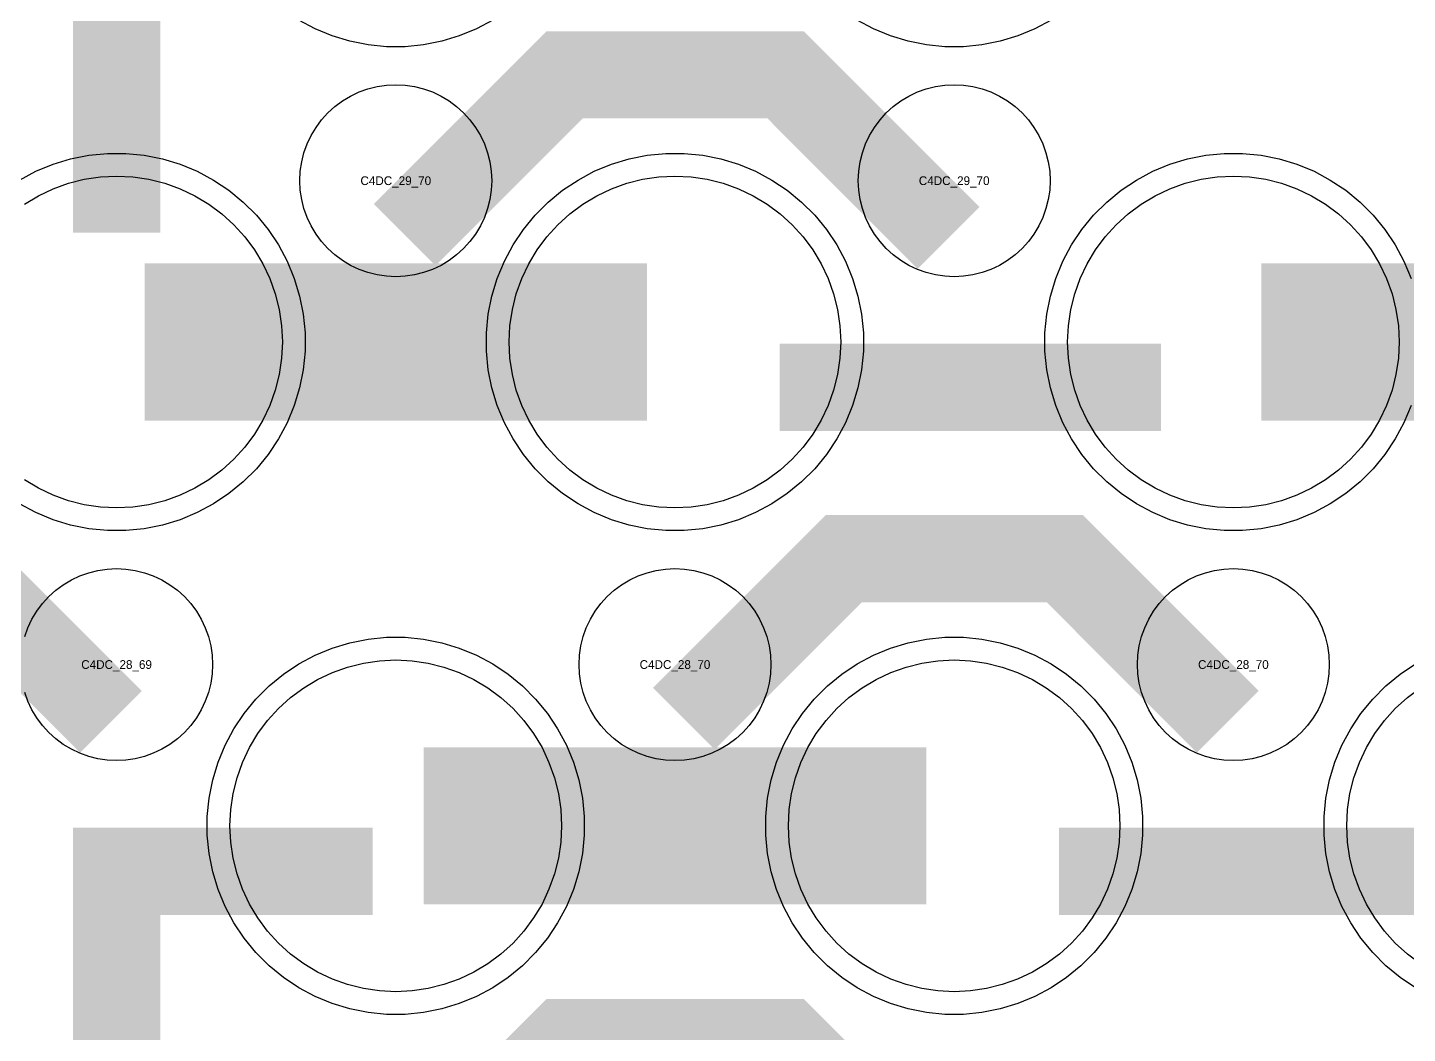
# Model space of a CAD drawing. Extents: x -11880 to 11880, y -14992 to 14992.
# Drawn here: x 10294.5 to 10689.9, y -11019.2 to -10731.2 of the extents above; entities that cross this region are included whole.
import ezdxf
from ezdxf.enums import TextEntityAlignment as Align

# ---------------------------------------------------------------- set-up
doc = ezdxf.new("R2010")
doc.units = 0
doc.header["$MEASUREMENT"] = 0
for name, color, linetype in [('GDS_775_DT_237', 138, 'CONTINUOUS'), ('RDL1_FS', 34, 'CONTINUOUS'), ('RDL_BS', 160, 'CONTINUOUS')]:
    doc.layers.add(name, color=color, linetype=linetype)

msp = doc.modelspace()

# ---------------------------------------------------------------- linework, layer by layer
at = {"layer": 'RDL1_FS'}
for points in [[(10293.605, -10781.703), (10297.605, -10779.305), (10301.819, -10777.313), (10306.209, -10775.741), (10310.732, -10774.609), (10315.343, -10773.925), (10320, -10773.696), (10324.657, -10773.925), (10329.268, -10774.609), (10333.791, -10775.741), (10338.181, -10777.313), (10342.395, -10779.305), (10346.395, -10781.703), (10350.14, -10784.481), (10353.594, -10787.611), (10356.724, -10791.065), (10359.502, -10794.81), (10361.9, -10798.81), (10363.892, -10803.024), (10365.464, -10807.414), (10366.596, -10811.937), (10367.28, -10816.548), (10367.509, -10821.205), (10367.28, -10825.862), (10366.596, -10830.473), (10365.464, -10834.996), (10363.892, -10839.386), (10361.9, -10843.6), (10359.502, -10847.6), (10356.724, -10851.345), (10353.594, -10854.799), (10350.14, -10857.929), (10346.395, -10860.707), (10342.395, -10863.105), (10338.181, -10865.097), (10333.791, -10866.669), (10329.268, -10867.801), (10324.657, -10868.485), (10320, -10868.714), (10315.343, -10868.485), (10310.732, -10867.801), (10306.209, -10866.669), (10301.819, -10865.097), (10297.605, -10863.105), (10293.605, -10860.707)], [(10693.605, -10999.272), (10689.86, -10996.494), (10686.406, -10993.364), (10683.276, -10989.91), (10680.498, -10986.165), (10678.1, -10982.165), (10676.108, -10977.951), (10674.536, -10973.561), (10673.404, -10969.038), (10672.72, -10964.427), (10672.491, -10959.77), (10672.72, -10955.113), (10673.404, -10950.502), (10674.536, -10945.979), (10676.108, -10941.589), (10678.1, -10937.375), (10680.498, -10933.375), (10683.276, -10929.63), (10686.406, -10926.176), (10689.86, -10923.046), (10693.605, -10920.268)]]:
    msp.add_lwpolyline(points, dxfattribs=at)
for points in [[(10480, -10868.714), (10475.343, -10868.485), (10470.732, -10867.801), (10466.209, -10866.669), (10461.819, -10865.097), (10457.605, -10863.105), (10453.605, -10860.707), (10449.86, -10857.929), (10446.406, -10854.799), (10443.276, -10851.345), (10440.498, -10847.6), (10438.1, -10843.6), (10436.108, -10839.386), (10434.536, -10834.996), (10433.404, -10830.473), (10432.72, -10825.862), (10432.491, -10821.205), (10432.72, -10816.548), (10433.404, -10811.937), (10434.536, -10807.414), (10436.108, -10803.024), (10438.1, -10798.81), (10440.498, -10794.81), (10443.276, -10791.065), (10446.406, -10787.611), (10449.86, -10784.481), (10453.605, -10781.703), (10457.605, -10779.305), (10461.819, -10777.313), (10466.209, -10775.741), (10470.732, -10774.609), (10475.343, -10773.925), (10480, -10773.696), (10484.657, -10773.925), (10489.268, -10774.609), (10493.791, -10775.741), (10498.181, -10777.313), (10502.395, -10779.305), (10506.395, -10781.703), (10510.14, -10784.481), (10513.594, -10787.611), (10516.724, -10791.065), (10519.502, -10794.81), (10521.9, -10798.81), (10523.892, -10803.024), (10525.464, -10807.414), (10526.596, -10811.937), (10527.28, -10816.548), (10527.509, -10821.205), (10527.28, -10825.862), (10526.596, -10830.473), (10525.464, -10834.996), (10523.892, -10839.386), (10521.9, -10843.6), (10519.502, -10847.6), (10516.724, -10851.345), (10513.594, -10854.799), (10510.14, -10857.929), (10506.395, -10860.707), (10502.395, -10863.105), (10498.181, -10865.097), (10493.791, -10866.669), (10489.268, -10867.801), (10484.657, -10868.485)], [(10640, -10868.714), (10635.343, -10868.485), (10630.732, -10867.801), (10626.209, -10866.669), (10621.819, -10865.097), (10617.605, -10863.105), (10613.605, -10860.707), (10609.86, -10857.929), (10606.406, -10854.799), (10603.276, -10851.345), (10600.498, -10847.6), (10598.1, -10843.6), (10596.108, -10839.386), (10594.536, -10834.996), (10593.404, -10830.473), (10592.72, -10825.862), (10592.491, -10821.205), (10592.72, -10816.548), (10593.404, -10811.937), (10594.536, -10807.414), (10596.108, -10803.024), (10598.1, -10798.81), (10600.498, -10794.81), (10603.276, -10791.065), (10606.406, -10787.611), (10609.86, -10784.481), (10613.605, -10781.703), (10617.605, -10779.305), (10621.819, -10777.313), (10626.209, -10775.741), (10630.732, -10774.609), (10635.343, -10773.925), (10640, -10773.696), (10644.657, -10773.925), (10649.268, -10774.609), (10653.791, -10775.741), (10658.181, -10777.313), (10662.395, -10779.305), (10666.395, -10781.703), (10670.14, -10784.481), (10673.594, -10787.611), (10676.724, -10791.065), (10679.502, -10794.81), (10681.9, -10798.81), (10683.892, -10803.024), (10685.464, -10807.414), (10686.596, -10811.937), (10687.28, -10816.548), (10687.509, -10821.205), (10687.28, -10825.862), (10686.596, -10830.473), (10685.464, -10834.996), (10683.892, -10839.386), (10681.9, -10843.6), (10679.502, -10847.6), (10676.724, -10851.345), (10673.594, -10854.799), (10670.14, -10857.929), (10666.395, -10860.707), (10662.395, -10863.105), (10658.181, -10865.097), (10653.791, -10866.669), (10649.268, -10867.801), (10644.657, -10868.485)], [(10400, -11007.279), (10395.343, -11007.05), (10390.732, -11006.366), (10386.209, -11005.234), (10381.819, -11003.662), (10377.605, -11001.67), (10373.605, -10999.272), (10369.86, -10996.494), (10366.406, -10993.364), (10363.276, -10989.91), (10360.498, -10986.165), (10358.1, -10982.165), (10356.108, -10977.951), (10354.536, -10973.561), (10353.404, -10969.038), (10352.72, -10964.427), (10352.491, -10959.77), (10352.72, -10955.113), (10353.404, -10950.502), (10354.536, -10945.979), (10356.108, -10941.589), (10358.1, -10937.375), (10360.498, -10933.375), (10363.276, -10929.63), (10366.406, -10926.176), (10369.86, -10923.046), (10373.605, -10920.268), (10377.605, -10917.87), (10381.819, -10915.878), (10386.209, -10914.306), (10390.732, -10913.174), (10395.343, -10912.49), (10400, -10912.261), (10404.657, -10912.49), (10409.268, -10913.174), (10413.791, -10914.306), (10418.181, -10915.878), (10422.395, -10917.87), (10426.395, -10920.268), (10430.14, -10923.046), (10433.594, -10926.176), (10436.724, -10929.63), (10439.502, -10933.375), (10441.9, -10937.375), (10443.892, -10941.589), (10445.464, -10945.979), (10446.596, -10950.502), (10447.28, -10955.113), (10447.509, -10959.77), (10447.28, -10964.427), (10446.596, -10969.038), (10445.464, -10973.561), (10443.892, -10977.951), (10441.9, -10982.165), (10439.502, -10986.165), (10436.724, -10989.91), (10433.594, -10993.364), (10430.14, -10996.494), (10426.395, -10999.272), (10422.395, -11001.67), (10418.181, -11003.662), (10413.791, -11005.234), (10409.268, -11006.366), (10404.657, -11007.05)], [(10560, -11007.279), (10555.343, -11007.05), (10550.732, -11006.366), (10546.209, -11005.234), (10541.819, -11003.662), (10537.605, -11001.67), (10533.605, -10999.272), (10529.86, -10996.494), (10526.406, -10993.364), (10523.276, -10989.91), (10520.498, -10986.165), (10518.1, -10982.165), (10516.108, -10977.951), (10514.536, -10973.561), (10513.404, -10969.038), (10512.72, -10964.427), (10512.491, -10959.77), (10512.72, -10955.113), (10513.404, -10950.502), (10514.536, -10945.979), (10516.108, -10941.589), (10518.1, -10937.375), (10520.498, -10933.375), (10523.276, -10929.63), (10526.406, -10926.176), (10529.86, -10923.046), (10533.605, -10920.268), (10537.605, -10917.87), (10541.819, -10915.878), (10546.209, -10914.306), (10550.732, -10913.174), (10555.343, -10912.49), (10560, -10912.261), (10564.657, -10912.49), (10569.268, -10913.174), (10573.791, -10914.306), (10578.181, -10915.878), (10582.395, -10917.87), (10586.395, -10920.268), (10590.14, -10923.046), (10593.594, -10926.176), (10596.724, -10929.63), (10599.502, -10933.375), (10601.9, -10937.375), (10603.892, -10941.589), (10605.464, -10945.979), (10606.596, -10950.502), (10607.28, -10955.113), (10607.509, -10959.77), (10607.28, -10964.427), (10606.596, -10969.038), (10605.464, -10973.561), (10603.892, -10977.951), (10601.9, -10982.165), (10599.502, -10986.165), (10596.724, -10989.91), (10593.594, -10993.364), (10590.14, -10996.494), (10586.395, -10999.272), (10582.395, -11001.67), (10578.181, -11003.662), (10573.791, -11005.234), (10569.268, -11006.366), (10564.657, -11007.05)]]:
    msp.add_lwpolyline(points, close=True, dxfattribs=at)
for points in [[(10328.002, -10821.205, 45, 45, 0), (10400.002, -10821.205, 45, 45, 0)], [(10400.002, -10821.205, 45, 45, 0), (10472.002, -10821.205, 45, 45, 0)], [(10648.002, -10821.205, 45, 45, 0), (10720.002, -10821.205, 45, 45, 0)], [(10408.002, -10959.77, 45, 45, 0), (10480.002, -10959.77, 45, 45, 0)], [(10480.002, -10959.77, 45, 45, 0), (10552.002, -10959.77, 45, 45, 0)]]:
    msp.add_lwpolyline(points, format="xyseb", dxfattribs=at)
at = {"layer": 'RDL_BS'}
for points in [[(10320, -10789.94, 25, 25, 0), (10320, -10683.163, 25, 25, 0)], [(10320, -10789.94, 25, 25, 0), (10320, -10683.163, 25, 25, 0)], [(10402.562, -10790.519, 25, 25, 0), (10448.377, -10744.704, 25, 25, 0), (10481.93, -10744.704, 25, 25, 0)], [(10558.401, -10791.418, 25, 25, 0), (10511.687, -10744.704, 25, 25, 0), (10481.929, -10744.704, 25, 25, 0)], [(10510.016, -10834.218, 25, 25, 0), (10619.281, -10834.218, 25, 25, 0)], [(10318.401, -10929.983, 25, 25, 0), (10271.687, -10883.269, 25, 25, 0), (10241.929, -10883.269, 25, 25, 0)], [(10482.562, -10929.084, 25, 25, 0), (10528.377, -10883.269, 25, 25, 0), (10561.93, -10883.269, 25, 25, 0)], [(10638.401, -10929.983, 25, 25, 0), (10591.687, -10883.269, 25, 25, 0), (10561.929, -10883.269, 25, 25, 0)], [(10320, -11067.065, 25, 25, 0), (10320, -10960.288, 25, 25, 0)], [(10320, -11067.065, 25, 25, 0), (10320, -10960.288, 25, 25, 0)], [(10307.5, -10972.788, 25, 25, 0), (10372.167, -10972.788, 25, 25, 0)], [(10307.5, -10972.788, 25, 25, 0), (10393.333, -10972.788, 25, 25, 0)], [(10590.016, -10972.783, 25, 25, 0), (10699.281, -10972.783, 25, 25, 0)], [(10402.562, -11067.649, 25, 25, 0), (10448.377, -11021.834, 25, 25, 0), (10481.93, -11021.834, 25, 25, 0)], [(10558.401, -11068.548, 25, 25, 0), (10511.687, -11021.834, 25, 25, 0), (10481.929, -11021.834, 25, 25, 0)]]:
    msp.add_lwpolyline(points, format="xyseb", dxfattribs=at)
for points in [[(10427.777, -10729.023), (10423.115, -10731.515), (10418.205, -10733.546), (10413.165, -10735.077), (10407.938, -10736.123), (10402.644, -10736.64), (10397.356, -10736.64), (10392.062, -10736.123), (10386.835, -10735.077), (10381.795, -10733.546), (10376.885, -10731.515), (10372.223, -10729.023)], [(10587.777, -10729.023), (10583.115, -10731.515), (10578.205, -10733.546), (10573.165, -10735.077), (10567.938, -10736.123), (10562.644, -10736.64), (10557.356, -10736.64), (10552.062, -10736.123), (10546.835, -10735.077), (10541.795, -10733.546), (10536.885, -10731.515), (10532.223, -10729.023)], [(10292.223, -10774.822), (10296.885, -10772.33), (10301.795, -10770.299), (10306.835, -10768.768), (10312.062, -10767.722), (10317.356, -10767.205), (10322.644, -10767.205), (10327.938, -10767.722), (10333.165, -10768.768), (10338.205, -10770.299), (10343.115, -10772.33), (10347.777, -10774.822), (10352.191, -10777.769), (10356.292, -10781.131), (10360.074, -10784.913), (10363.436, -10789.014), (10366.383, -10793.428), (10368.875, -10798.09), (10370.906, -10803), (10372.437, -10808.04), (10373.483, -10813.267), (10374, -10818.561), (10374, -10823.849), (10373.483, -10829.143), (10372.437, -10834.37), (10370.906, -10839.41), (10368.875, -10844.32), (10366.383, -10848.982), (10363.436, -10853.396), (10360.074, -10857.497), (10356.292, -10861.279), (10352.191, -10864.641), (10347.777, -10867.588), (10343.115, -10870.08), (10338.205, -10872.111), (10333.165, -10873.642), (10327.938, -10874.688), (10322.644, -10875.205), (10317.356, -10875.205), (10312.062, -10874.688), (10306.835, -10873.642), (10301.795, -10872.111), (10296.885, -10870.08), (10292.223, -10867.588)], [(10690.906, -10839.41), (10688.875, -10844.32), (10686.383, -10848.982), (10683.436, -10853.396), (10680.074, -10857.497), (10676.292, -10861.279), (10672.191, -10864.641), (10667.777, -10867.588), (10663.115, -10870.08), (10658.205, -10872.111), (10653.165, -10873.642), (10647.938, -10874.688), (10642.644, -10875.205), (10637.356, -10875.205), (10632.062, -10874.688), (10626.835, -10873.642), (10621.795, -10872.111), (10616.885, -10870.08), (10612.223, -10867.588), (10607.809, -10864.641), (10603.708, -10861.279), (10599.926, -10857.497), (10596.564, -10853.396), (10593.617, -10848.982), (10591.125, -10844.32), (10589.094, -10839.41), (10587.563, -10834.37), (10586.517, -10829.143), (10586, -10823.849), (10586, -10818.561), (10586.517, -10813.267), (10587.563, -10808.04), (10589.094, -10803), (10591.125, -10798.09), (10593.617, -10793.428), (10596.564, -10789.014), (10599.926, -10784.913), (10603.708, -10781.131), (10607.809, -10777.769), (10612.223, -10774.822), (10616.885, -10772.33), (10621.795, -10770.299), (10626.835, -10768.768), (10632.062, -10767.722), (10637.356, -10767.205), (10642.644, -10767.205), (10647.938, -10767.722), (10653.165, -10768.768), (10658.205, -10770.299), (10663.115, -10772.33), (10667.777, -10774.822), (10672.191, -10777.769), (10676.292, -10781.131), (10680.074, -10784.913), (10683.436, -10789.014), (10686.383, -10793.428), (10688.875, -10798.09), (10690.906, -10803)], [(10293.691, -10905.598), (10294.598, -10903.063), (10295.75, -10900.626), (10297.143, -10898.302), (10298.746, -10896.139), (10300.558, -10894.14), (10302.557, -10892.328), (10304.72, -10890.725), (10307.044, -10889.332), (10309.481, -10888.18), (10312.016, -10887.273), (10314.635, -10886.616), (10317.307, -10886.22), (10320, -10886.088), (10322.693, -10886.22), (10325.365, -10886.616), (10327.984, -10887.273), (10330.519, -10888.18), (10332.956, -10889.332), (10335.28, -10890.725), (10337.443, -10892.328), (10339.442, -10894.14), (10341.254, -10896.139), (10342.857, -10898.302), (10344.25, -10900.626), (10345.402, -10903.063), (10346.309, -10905.598), (10346.966, -10908.217), (10347.362, -10910.889), (10347.494, -10913.582), (10347.362, -10916.275), (10346.966, -10918.947), (10346.309, -10921.566), (10345.402, -10924.101), (10344.25, -10926.538), (10342.857, -10928.862), (10341.254, -10931.025), (10339.442, -10933.024), (10337.443, -10934.836), (10335.28, -10936.439), (10332.956, -10937.832), (10330.519, -10938.984), (10327.984, -10939.891), (10325.365, -10940.548), (10322.693, -10940.944), (10320, -10941.076), (10317.307, -10940.944), (10314.635, -10940.548), (10312.016, -10939.891), (10309.481, -10938.984), (10307.044, -10937.832), (10304.72, -10936.439), (10302.557, -10934.836), (10300.558, -10933.024), (10298.746, -10931.025), (10297.143, -10928.862), (10295.75, -10926.538), (10294.598, -10924.101), (10293.691, -10921.566)], [(10692.223, -11006.153), (10687.809, -11003.206), (10683.708, -10999.844), (10679.926, -10996.062), (10676.564, -10991.961), (10673.617, -10987.547), (10671.125, -10982.885), (10669.094, -10977.975), (10667.563, -10972.935), (10666.517, -10967.708), (10666, -10962.414), (10666, -10957.126), (10666.517, -10951.832), (10667.563, -10946.605), (10669.094, -10941.565), (10671.125, -10936.655), (10673.617, -10931.993), (10676.564, -10927.579), (10679.926, -10923.478), (10683.708, -10919.696), (10687.809, -10916.334), (10692.223, -10913.387)]]:
    msp.add_lwpolyline(points, dxfattribs=at)
for points in [[(10400, -10802.511), (10397.307, -10802.379), (10394.635, -10801.983), (10392.016, -10801.326), (10389.481, -10800.419), (10387.044, -10799.267), (10384.72, -10797.874), (10382.557, -10796.271), (10380.558, -10794.459), (10378.746, -10792.46), (10377.143, -10790.297), (10375.75, -10787.973), (10374.598, -10785.536), (10373.691, -10783.001), (10373.034, -10780.382), (10372.638, -10777.71), (10372.506, -10775.017), (10372.638, -10772.324), (10373.034, -10769.652), (10373.691, -10767.033), (10374.598, -10764.498), (10375.75, -10762.061), (10377.143, -10759.737), (10378.746, -10757.574), (10380.558, -10755.575), (10382.557, -10753.763), (10384.72, -10752.16), (10387.044, -10750.767), (10389.481, -10749.615), (10392.016, -10748.708), (10394.635, -10748.051), (10397.307, -10747.655), (10400, -10747.523), (10402.693, -10747.655), (10405.365, -10748.051), (10407.984, -10748.708), (10410.519, -10749.615), (10412.956, -10750.767), (10415.28, -10752.16), (10417.443, -10753.763), (10419.442, -10755.575), (10421.254, -10757.574), (10422.857, -10759.737), (10424.25, -10762.061), (10425.402, -10764.498), (10426.309, -10767.033), (10426.966, -10769.652), (10427.362, -10772.324), (10427.494, -10775.017), (10427.362, -10777.71), (10426.966, -10780.382), (10426.309, -10783.001), (10425.402, -10785.536), (10424.25, -10787.973), (10422.857, -10790.297), (10421.254, -10792.46), (10419.442, -10794.459), (10417.443, -10796.271), (10415.28, -10797.874), (10412.956, -10799.267), (10410.519, -10800.419), (10407.984, -10801.326), (10405.365, -10801.983), (10402.693, -10802.379)], [(10560, -10802.511), (10557.307, -10802.379), (10554.635, -10801.983), (10552.016, -10801.326), (10549.481, -10800.419), (10547.044, -10799.267), (10544.72, -10797.874), (10542.557, -10796.271), (10540.558, -10794.459), (10538.746, -10792.46), (10537.143, -10790.297), (10535.75, -10787.973), (10534.598, -10785.536), (10533.691, -10783.001), (10533.034, -10780.382), (10532.638, -10777.71), (10532.506, -10775.017), (10532.638, -10772.324), (10533.034, -10769.652), (10533.691, -10767.033), (10534.598, -10764.498), (10535.75, -10762.061), (10537.143, -10759.737), (10538.746, -10757.574), (10540.558, -10755.575), (10542.557, -10753.763), (10544.72, -10752.16), (10547.044, -10750.767), (10549.481, -10749.615), (10552.016, -10748.708), (10554.635, -10748.051), (10557.307, -10747.655), (10560, -10747.523), (10562.693, -10747.655), (10565.365, -10748.051), (10567.984, -10748.708), (10570.519, -10749.615), (10572.956, -10750.767), (10575.28, -10752.16), (10577.443, -10753.763), (10579.442, -10755.575), (10581.254, -10757.574), (10582.857, -10759.737), (10584.25, -10762.061), (10585.402, -10764.498), (10586.309, -10767.033), (10586.966, -10769.652), (10587.362, -10772.324), (10587.494, -10775.017), (10587.362, -10777.71), (10586.966, -10780.382), (10586.309, -10783.001), (10585.402, -10785.536), (10584.25, -10787.973), (10582.857, -10790.297), (10581.254, -10792.46), (10579.442, -10794.459), (10577.443, -10796.271), (10575.28, -10797.874), (10572.956, -10799.267), (10570.519, -10800.419), (10567.984, -10801.326), (10565.365, -10801.983), (10562.693, -10802.379)], [(10477.356, -10875.205), (10472.062, -10874.688), (10466.835, -10873.642), (10461.795, -10872.111), (10456.885, -10870.08), (10452.223, -10867.588), (10447.809, -10864.641), (10443.708, -10861.279), (10439.926, -10857.497), (10436.564, -10853.396), (10433.617, -10848.982), (10431.125, -10844.32), (10429.094, -10839.41), (10427.563, -10834.37), (10426.517, -10829.143), (10426, -10823.849), (10426, -10818.561), (10426.517, -10813.267), (10427.563, -10808.04), (10429.094, -10803), (10431.125, -10798.09), (10433.617, -10793.428), (10436.564, -10789.014), (10439.926, -10784.913), (10443.708, -10781.131), (10447.809, -10777.769), (10452.223, -10774.822), (10456.885, -10772.33), (10461.795, -10770.299), (10466.835, -10768.768), (10472.062, -10767.722), (10477.356, -10767.205), (10482.644, -10767.205), (10487.938, -10767.722), (10493.165, -10768.768), (10498.205, -10770.299), (10503.115, -10772.33), (10507.777, -10774.822), (10512.191, -10777.769), (10516.292, -10781.131), (10520.074, -10784.913), (10523.436, -10789.014), (10526.383, -10793.428), (10528.875, -10798.09), (10530.906, -10803), (10532.437, -10808.04), (10533.483, -10813.267), (10534, -10818.561), (10534, -10823.849), (10533.483, -10829.143), (10532.437, -10834.37), (10530.906, -10839.41), (10528.875, -10844.32), (10526.383, -10848.982), (10523.436, -10853.396), (10520.074, -10857.497), (10516.292, -10861.279), (10512.191, -10864.641), (10507.777, -10867.588), (10503.115, -10870.08), (10498.205, -10872.111), (10493.165, -10873.642), (10487.938, -10874.688), (10482.644, -10875.205)], [(10480, -10941.076), (10477.307, -10940.944), (10474.635, -10940.548), (10472.016, -10939.891), (10469.481, -10938.984), (10467.044, -10937.832), (10464.72, -10936.439), (10462.557, -10934.836), (10460.558, -10933.024), (10458.746, -10931.025), (10457.143, -10928.862), (10455.75, -10926.538), (10454.598, -10924.101), (10453.691, -10921.566), (10453.034, -10918.947), (10452.638, -10916.275), (10452.506, -10913.582), (10452.638, -10910.889), (10453.034, -10908.217), (10453.691, -10905.598), (10454.598, -10903.063), (10455.75, -10900.626), (10457.143, -10898.302), (10458.746, -10896.139), (10460.558, -10894.14), (10462.557, -10892.328), (10464.72, -10890.725), (10467.044, -10889.332), (10469.481, -10888.18), (10472.016, -10887.273), (10474.635, -10886.616), (10477.307, -10886.22), (10480, -10886.088), (10482.693, -10886.22), (10485.365, -10886.616), (10487.984, -10887.273), (10490.519, -10888.18), (10492.956, -10889.332), (10495.28, -10890.725), (10497.443, -10892.328), (10499.442, -10894.14), (10501.254, -10896.139), (10502.857, -10898.302), (10504.25, -10900.626), (10505.402, -10903.063), (10506.309, -10905.598), (10506.966, -10908.217), (10507.362, -10910.889), (10507.494, -10913.582), (10507.362, -10916.275), (10506.966, -10918.947), (10506.309, -10921.566), (10505.402, -10924.101), (10504.25, -10926.538), (10502.857, -10928.862), (10501.254, -10931.025), (10499.442, -10933.024), (10497.443, -10934.836), (10495.28, -10936.439), (10492.956, -10937.832), (10490.519, -10938.984), (10487.984, -10939.891), (10485.365, -10940.548), (10482.693, -10940.944)], [(10640, -10941.076), (10637.307, -10940.944), (10634.635, -10940.548), (10632.016, -10939.891), (10629.481, -10938.984), (10627.044, -10937.832), (10624.72, -10936.439), (10622.557, -10934.836), (10620.558, -10933.024), (10618.746, -10931.025), (10617.143, -10928.862), (10615.75, -10926.538), (10614.598, -10924.101), (10613.691, -10921.566), (10613.034, -10918.947), (10612.638, -10916.275), (10612.506, -10913.582), (10612.638, -10910.889), (10613.034, -10908.217), (10613.691, -10905.598), (10614.598, -10903.063), (10615.75, -10900.626), (10617.143, -10898.302), (10618.746, -10896.139), (10620.558, -10894.14), (10622.557, -10892.328), (10624.72, -10890.725), (10627.044, -10889.332), (10629.481, -10888.18), (10632.016, -10887.273), (10634.635, -10886.616), (10637.307, -10886.22), (10640, -10886.088), (10642.693, -10886.22), (10645.365, -10886.616), (10647.984, -10887.273), (10650.519, -10888.18), (10652.956, -10889.332), (10655.28, -10890.725), (10657.443, -10892.328), (10659.442, -10894.14), (10661.254, -10896.139), (10662.857, -10898.302), (10664.25, -10900.626), (10665.402, -10903.063), (10666.309, -10905.598), (10666.966, -10908.217), (10667.362, -10910.889), (10667.494, -10913.582), (10667.362, -10916.275), (10666.966, -10918.947), (10666.309, -10921.566), (10665.402, -10924.101), (10664.25, -10926.538), (10662.857, -10928.862), (10661.254, -10931.025), (10659.442, -10933.024), (10657.443, -10934.836), (10655.28, -10936.439), (10652.956, -10937.832), (10650.519, -10938.984), (10647.984, -10939.891), (10645.365, -10940.548), (10642.693, -10940.944)], [(10397.356, -11013.77), (10392.062, -11013.253), (10386.835, -11012.207), (10381.795, -11010.676), (10376.885, -11008.645), (10372.223, -11006.153), (10367.809, -11003.206), (10363.708, -10999.844), (10359.926, -10996.062), (10356.564, -10991.961), (10353.617, -10987.547), (10351.125, -10982.885), (10349.094, -10977.975), (10347.563, -10972.935), (10346.517, -10967.708), (10346, -10962.414), (10346, -10957.126), (10346.517, -10951.832), (10347.563, -10946.605), (10349.094, -10941.565), (10351.125, -10936.655), (10353.617, -10931.993), (10356.564, -10927.579), (10359.926, -10923.478), (10363.708, -10919.696), (10367.809, -10916.334), (10372.223, -10913.387), (10376.885, -10910.895), (10381.795, -10908.864), (10386.835, -10907.333), (10392.062, -10906.287), (10397.356, -10905.77), (10402.644, -10905.77), (10407.938, -10906.287), (10413.165, -10907.333), (10418.205, -10908.864), (10423.115, -10910.895), (10427.777, -10913.387), (10432.191, -10916.334), (10436.292, -10919.696), (10440.074, -10923.478), (10443.436, -10927.579), (10446.383, -10931.993), (10448.875, -10936.655), (10450.906, -10941.565), (10452.437, -10946.605), (10453.483, -10951.832), (10454, -10957.126), (10454, -10962.414), (10453.483, -10967.708), (10452.437, -10972.935), (10450.906, -10977.975), (10448.875, -10982.885), (10446.383, -10987.547), (10443.436, -10991.961), (10440.074, -10996.062), (10436.292, -10999.844), (10432.191, -11003.206), (10427.777, -11006.153), (10423.115, -11008.645), (10418.205, -11010.676), (10413.165, -11012.207), (10407.938, -11013.253), (10402.644, -11013.77)], [(10557.356, -11013.77), (10552.062, -11013.253), (10546.835, -11012.207), (10541.795, -11010.676), (10536.885, -11008.645), (10532.223, -11006.153), (10527.809, -11003.206), (10523.708, -10999.844), (10519.926, -10996.062), (10516.564, -10991.961), (10513.617, -10987.547), (10511.125, -10982.885), (10509.094, -10977.975), (10507.563, -10972.935), (10506.517, -10967.708), (10506, -10962.414), (10506, -10957.126), (10506.517, -10951.832), (10507.563, -10946.605), (10509.094, -10941.565), (10511.125, -10936.655), (10513.617, -10931.993), (10516.564, -10927.579), (10519.926, -10923.478), (10523.708, -10919.696), (10527.809, -10916.334), (10532.223, -10913.387), (10536.885, -10910.895), (10541.795, -10908.864), (10546.835, -10907.333), (10552.062, -10906.287), (10557.356, -10905.77), (10562.644, -10905.77), (10567.938, -10906.287), (10573.165, -10907.333), (10578.205, -10908.864), (10583.115, -10910.895), (10587.777, -10913.387), (10592.191, -10916.334), (10596.292, -10919.696), (10600.074, -10923.478), (10603.436, -10927.579), (10606.383, -10931.993), (10608.875, -10936.655), (10610.906, -10941.565), (10612.437, -10946.605), (10613.483, -10951.832), (10614, -10957.126), (10614, -10962.414), (10613.483, -10967.708), (10612.437, -10972.935), (10610.906, -10977.975), (10608.875, -10982.885), (10606.383, -10987.547), (10603.436, -10991.961), (10600.074, -10996.062), (10596.292, -10999.844), (10592.191, -11003.206), (10587.777, -11006.153), (10583.115, -11008.645), (10578.205, -11010.676), (10573.165, -11012.207), (10567.938, -11013.253), (10562.644, -11013.77)]]:
    msp.add_lwpolyline(points, close=True, dxfattribs=at)

# ---------------------------------------------------------------- texts
at = {"layer": 'GDS_775_DT_237'}
for s, p in [('C4DC_29_70', (10400, -10775.017)), ('C4DC_29_70', (10400, -10775.017)), ('C4DC_29_70', (10560, -10775.017)), ('C4DC_29_70', (10560, -10775.017)), ('C4DC_28_69', (10320, -10913.582)), ('C4DC_28_69', (10320, -10913.582)), ('C4DC_28_70', (10480, -10913.582)), ('C4DC_28_70', (10480, -10913.582)), ('C4DC_28_70', (10640, -10913.582)), ('C4DC_28_70', (10640, -10913.582))]:
    msp.add_text(s, height=2.5, dxfattribs=at).set_placement(p, align=Align.MIDDLE_CENTER)

doc.saveas('drawing.dxf')
